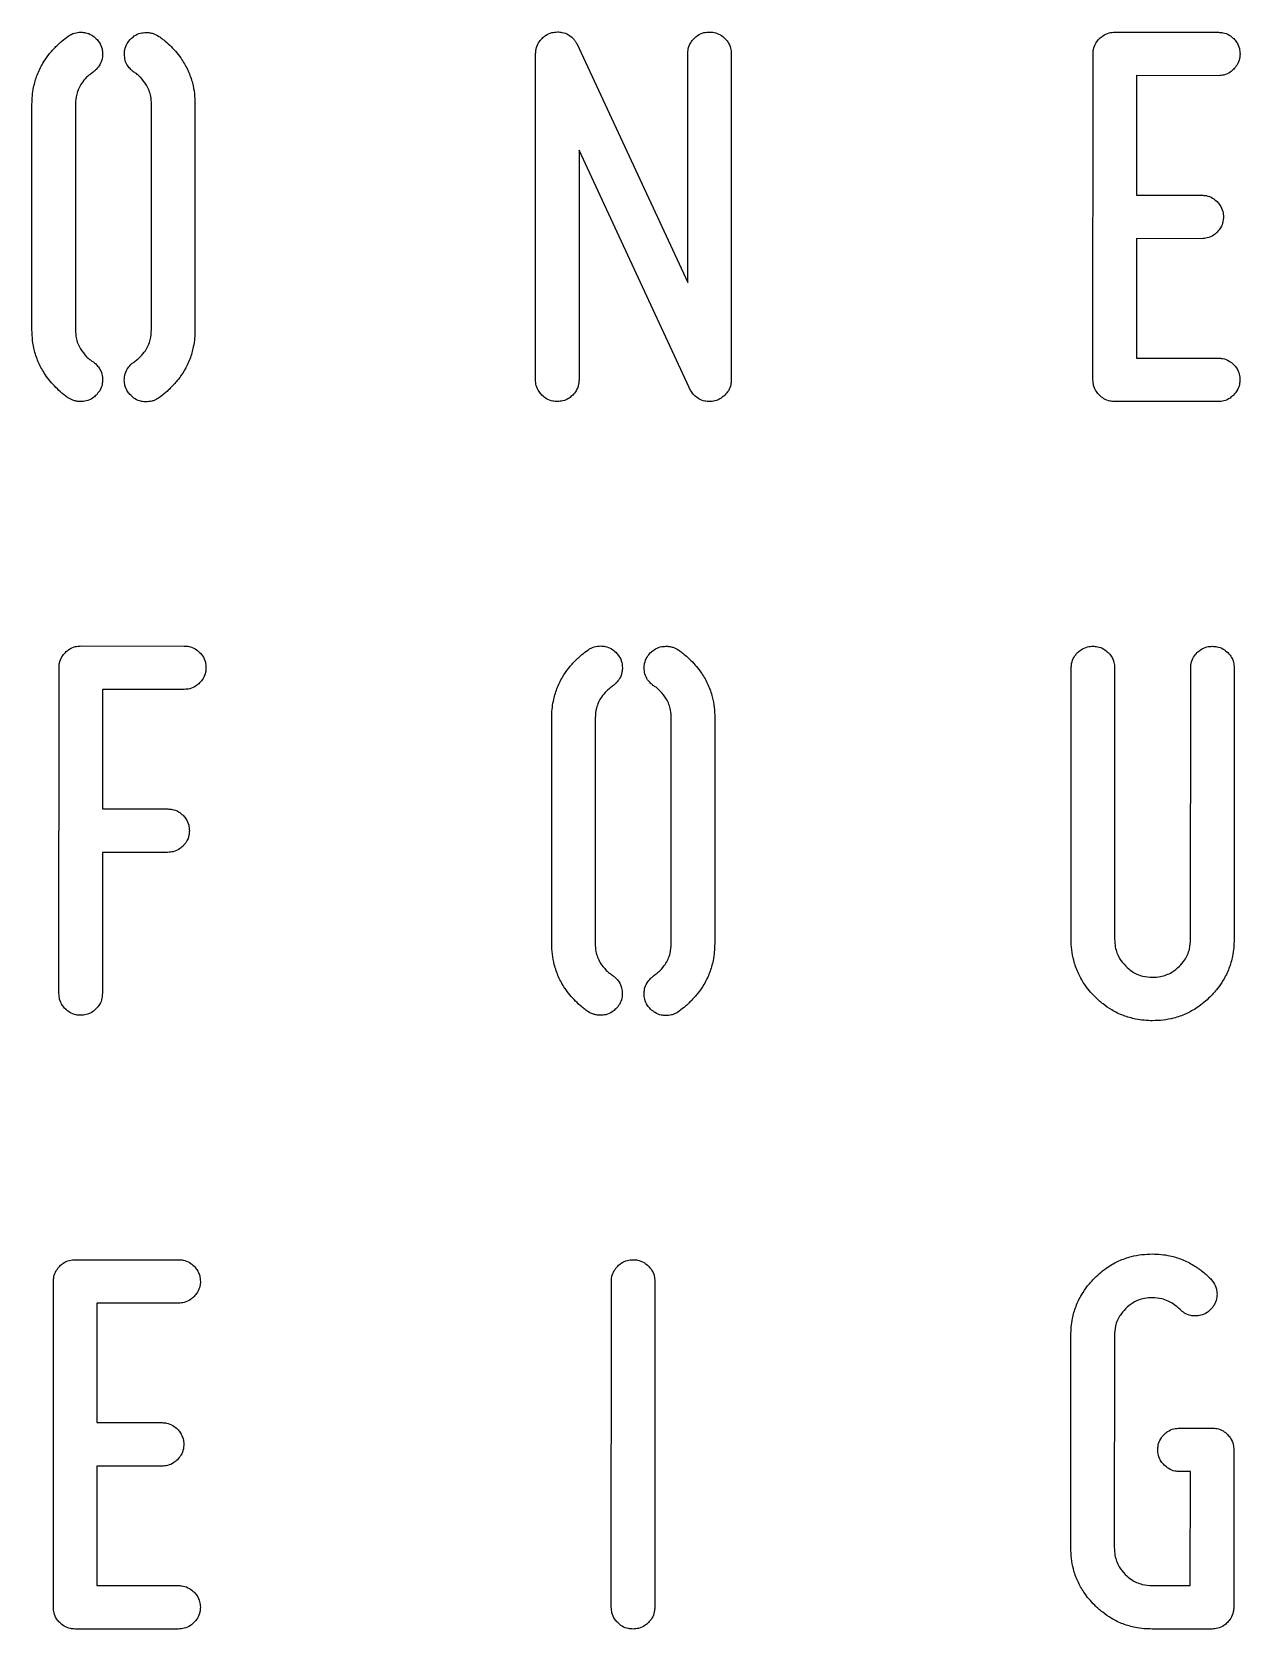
# Model space of a CAD drawing. Header units: millimetres. Extents: x 0 to 1221, y 0 to 920.
# Drawn here: x 149.7 to 289.2, y 261.3 to 445.7 of the extents above; entities that cross this region are included whole.
import ezdxf

# ---------------------------------------------------------------- set-up
doc = ezdxf.new("R2010")
doc.units = ezdxf.units.MM

msp = doc.modelspace()

# ---------------------------------------------------------------- linework, layer by layer
at = {"color": 7, "linetype": 'Continuous', "lineweight": 25}
for p, q in [((274.76, 445.71), (286.72, 445.7)), ((207.88, 405.56), (207.89, 443.23)), ((212.63, 444.42), (225.45, 416.81)), ((225.45, 416.81), (225.46, 443.23)), ((230.48, 443.22), (230.47, 405.52)), ((272.24, 405.56), (272.25, 443.2)), ((277.27, 440.69), (277.27, 426.89)), ((286.71, 440.68), (277.27, 440.69)), ((149.74, 411.33), (149.74, 437.4)), ((154.76, 437.39), (154.76, 411.33)), ((163.54, 411.33), (163.55, 437.39)), ((168.56, 437.39), (168.56, 411.32)), ((212.91, 432.09), (212.9, 405.56)), ((225.61, 404.68), (212.91, 432.09)), ((277.27, 426.89), (284.8, 426.88)), ((277.27, 421.87), (277.26, 408.07)), ((284.8, 421.86), (277.27, 421.87)), ((277.26, 408.07), (286.71, 408.06)), ((286.7, 403.04), (274.75, 403.05)), ((155.37, 374.82), (167.32, 374.81)), ((152.85, 334.67), (152.86, 372.31)), ((269.72, 340.94), (269.73, 372.28)), ((274.74, 372.28), (274.74, 340.94)), ((283.52, 340.94), (283.53, 372.27)), ((288.55, 372.27), (288.54, 340.94)), ((167.32, 369.8), (157.88, 369.8)), ((157.88, 369.8), (157.88, 356)), ((209.75, 340.44), (209.76, 366.51)), ((214.77, 366.51), (214.77, 340.44)), ((223.55, 340.44), (223.56, 366.5)), ((228.58, 366.5), (228.57, 340.44)), ((157.88, 356), (165.41, 355.99)), ((157.88, 350.98), (157.87, 334.67)), ((165.4, 350.98), (157.88, 350.98)), ((154.73, 303.93), (166.68, 303.93)), ((152.21, 263.78), (152.22, 301.42)), ((216.63, 263.78), (216.64, 301.42)), ((221.66, 301.42), (221.65, 263.78)), ((166.68, 298.91), (157.23, 298.91)), ((157.23, 298.91), (157.23, 285.11)), ((269.68, 270.65), (269.69, 295.18)), ((274.71, 295.15), (274.7, 270.68)), ((157.23, 285.11), (164.76, 285.11)), ((282.23, 284.48), (286.03, 284.48)), ((288.51, 281.97), (288.5, 263.78)), ((157.23, 280.09), (157.23, 266.29)), ((164.76, 280.09), (157.23, 280.09)), ((283.49, 279.46), (282.23, 279.46)), ((283.48, 266.29), (283.49, 279.46)), ((157.23, 266.29), (166.67, 266.29)), ((279.09, 266.29), (283.48, 266.29)), ((166.67, 261.27), (154.71, 261.27)), ((285.99, 261.27), (279.09, 261.27))]:
    msp.add_line(p, q, dxfattribs=at)
for points, knots in [([(152.51, 444.04), (152.62, 444.16), (152.86, 444.39), (153.32, 444.79), (153.68, 445.06), (153.92, 445.24)], [0, 0, 0, 0, 0.2638863, 0.5277829, 1, 1, 1, 1]), ([(153.92, 445.24), (154.04, 445.31), (154.37, 445.54), (154.89, 445.69), (155.27, 445.7), (155.39, 445.71)], [0, 0, 0, 0, 0.270603, 0.760879, 1, 1, 1, 1]), ([(155.39, 445.71), (155.57, 445.7), (156, 445.67), (156.64, 445.42), (157, 445.1), (157.16, 444.95)], [0, 0, 0, 0, 0.268155, 0.661823, 1, 1, 1, 1]), ([(157.16, 444.95), (157.28, 444.82), (157.58, 444.49), (157.86, 443.87), (157.89, 443.4), (157.9, 443.2)], [0, 0, 0, 0, 0.27124, 0.686963, 1, 1, 1, 1]), ([(160.41, 443.16), (160.42, 443.34), (160.44, 443.78), (160.69, 444.41), (161, 444.77), (161.15, 444.94)], [0, 0, 0, 0, 0.266282, 0.667615, 1, 1, 1, 1]), ([(161.15, 444.94), (161.28, 445.05), (161.6, 445.35), (162.22, 445.63), (162.7, 445.66), (162.92, 445.67)], [0, 0, 0, 0, 0.266236, 0.669736, 1, 1, 1, 1]), ([(162.92, 445.67), (163.06, 445.67), (163.33, 445.66), (163.84, 445.54), (164.18, 445.35), (164.39, 445.23)], [0, 0, 0, 0, 0.262361, 0.52487, 1, 1, 1, 1]), ([(164.39, 445.23), (164.52, 445.14), (164.77, 444.96), (165.25, 444.57), (165.58, 444.25), (165.81, 444.04)], [0, 0, 0, 0, 0.251923, 0.503846, 1, 1, 1, 1]), ([(207.89, 443.23), (207.9, 443.4), (207.93, 443.84), (208.17, 444.47), (208.49, 444.84), (208.63, 445)], [0, 0, 0, 0, 0.26628, 0.667601, 1, 1, 1, 1]), ([(208.63, 445), (208.76, 445.12), (209.09, 445.41), (209.71, 445.69), (210.19, 445.72), (210.4, 445.74)], [0, 0, 0, 0, 0.266236, 0.669736, 1, 1, 1, 1]), ([(210.4, 445.74), (210.58, 445.73), (211.03, 445.71), (211.66, 445.47), (212.03, 445.15), (212.19, 445.02)], [0, 0, 0, 0, 0.265482, 0.679431, 1, 1, 1, 1]), ([(212.19, 445.02), (212.23, 444.97), (212.32, 444.87), (212.47, 444.68), (212.57, 444.52), (212.63, 444.42)], [0, 0, 0, 0, 0.254856, 0.509717, 1, 1, 1, 1]), ([(225.46, 443.23), (225.47, 443.4), (225.49, 443.84), (225.74, 444.47), (226.05, 444.83), (226.2, 445)], [0, 0, 0, 0, 0.26628, 0.6676, 1, 1, 1, 1]), ([(226.2, 445), (226.33, 445.11), (226.65, 445.41), (227.27, 445.69), (227.75, 445.72), (227.97, 445.73)], [0, 0, 0, 0, 0.266236, 0.669735, 1, 1, 1, 1]), ([(227.97, 445.73), (228.14, 445.72), (228.58, 445.7), (229.21, 445.46), (229.58, 445.14), (229.74, 445)], [0, 0, 0, 0, 0.266276, 0.667604, 1, 1, 1, 1]), ([(229.74, 445), (229.86, 444.87), (230.15, 444.54), (230.43, 443.92), (230.46, 443.44), (230.48, 443.22)], [0, 0, 0, 0, 0.266238, 0.66974, 1, 1, 1, 1]), ([(272.25, 443.2), (272.26, 443.37), (272.29, 443.81), (272.53, 444.44), (272.85, 444.81), (272.99, 444.97)], [0, 0, 0, 0, 0.266275, 0.667601, 1, 1, 1, 1]), ([(272.99, 444.97), (273.12, 445.09), (273.45, 445.38), (274.07, 445.66), (274.55, 445.69), (274.76, 445.71)], [0, 0, 0, 0, 0.266236, 0.669736, 1, 1, 1, 1]), ([(286.72, 445.7), (286.89, 445.69), (287.33, 445.67), (287.96, 445.43), (288.32, 445.11), (288.49, 444.97)], [0, 0, 0, 0, 0.266277, 0.667604, 1, 1, 1, 1]), ([(288.49, 444.97), (288.6, 444.84), (288.9, 444.51), (289.18, 443.89), (289.21, 443.41), (289.22, 443.19)], [0, 0, 0, 0, 0.266234, 0.66973, 1, 1, 1, 1]), ([(149.74, 437.4), (149.75, 437.72), (149.77, 438.38), (149.94, 439.51), (150.3, 440.79), (150.92, 442.05), (151.66, 443.15), (152.22, 443.74), (152.51, 444.04)], [0, 0, 0, 0, 0.1321125, 0.265486, 0.4637804, 0.667853, 0.8325742, 1, 1, 1, 1]), ([(157.9, 443.2), (157.89, 443.02), (157.87, 442.59), (157.63, 441.96), (157.32, 441.6), (157.18, 441.44)], [0, 0, 0, 0, 0.267199, 0.671737, 1, 1, 1, 1]), ([(161.16, 441.41), (161.04, 441.54), (160.74, 441.84), (160.46, 442.45), (160.43, 442.93), (160.41, 443.16)], [0, 0, 0, 0, 0.273084, 0.645675, 1, 1, 1, 1]), ([(165.81, 444.04), (166.03, 443.8), (166.48, 443.33), (167.16, 442.41), (167.81, 441.25), (168.28, 439.92), (168.52, 438.62), (168.55, 437.8), (168.56, 437.39)], [0, 0, 0, 0, 0.13211, 0.265457, 0.464302, 0.668953, 0.833118, 1, 1, 1, 1]), ([(289.22, 443.19), (289.21, 443.02), (289.19, 442.58), (288.94, 441.96), (288.63, 441.6), (288.49, 441.44)], [0, 0, 0, 0, 0.2715307, 0.673325, 1, 1, 1, 1]), ([(156.8, 441.09), (156.73, 441.05), (156.6, 440.95), (156.35, 440.76), (156.17, 440.6), (156.05, 440.5)], [0, 0, 0, 0, 0.258137, 0.516277, 1, 1, 1, 1]), ([(157.18, 441.44), (157.15, 441.41), (157.08, 441.35), (156.96, 441.23), (156.86, 441.15), (156.8, 441.09)], [0, 0, 0, 0, 0.260572, 0.521146, 1, 1, 1, 1]), ([(161.79, 440.94), (161.73, 440.97), (161.6, 441.03), (161.38, 441.18), (161.25, 441.32), (161.16, 441.41)], [0, 0, 0, 0, 0.2679088, 0.535766, 1, 1, 1, 1]), ([(162.26, 440.5), (162.22, 440.54), (162.13, 440.62), (161.98, 440.77), (161.86, 440.87), (161.79, 440.94)], [0, 0, 0, 0, 0.275645, 0.551294, 1, 1, 1, 1]), ([(288.49, 441.44), (288.36, 441.32), (288.03, 441.02), (287.42, 440.73), (286.93, 440.7), (286.71, 440.68)], [0, 0, 0, 0, 0.268047, 0.666961, 1, 1, 1, 1]), ([(156.05, 440.5), (155.84, 440.27), (155.49, 439.88), (155.12, 439.2), (154.83, 438.4), (154.79, 437.78), (154.76, 437.39)], [0, 0, 0, 0, 0.264963, 0.463729, 0.668292, 1, 1, 1, 1]), ([(163.55, 437.39), (163.53, 437.7), (163.5, 438.23), (163.28, 438.97), (162.92, 439.74), (162.51, 440.21), (162.26, 440.5)], [0, 0, 0, 0, 0.264961, 0.463771, 0.668381, 1, 1, 1, 1]), ([(284.8, 426.88), (284.97, 426.87), (285.41, 426.85), (286.04, 426.61), (286.4, 426.29), (286.57, 426.15)], [0, 0, 0, 0, 0.266277, 0.667604, 1, 1, 1, 1]), ([(286.57, 426.15), (286.69, 426.02), (286.98, 425.69), (287.26, 425.07), (287.29, 424.59), (287.31, 424.37)], [0, 0, 0, 0, 0.266234, 0.66973, 1, 1, 1, 1]), ([(287.31, 424.37), (287.3, 424.2), (287.27, 423.76), (287.03, 423.13), (286.71, 422.77), (286.57, 422.6)], [0, 0, 0, 0, 0.266274, 0.667602, 1, 1, 1, 1]), ([(286.57, 422.6), (286.44, 422.48), (286.11, 422.19), (285.49, 421.91), (285.01, 421.88), (284.8, 421.86)], [0, 0, 0, 0, 0.266236, 0.669738, 1, 1, 1, 1]), ([(152.5, 404.68), (152.27, 404.92), (151.82, 405.39), (151.14, 406.31), (150.49, 407.47), (150.03, 408.8), (149.78, 410.1), (149.75, 410.92), (149.74, 411.33)], [0, 0, 0, 0, 0.13211, 0.2654574, 0.4643024, 0.6689534, 0.8331182, 1, 1, 1, 1]), ([(154.76, 411.33), (154.77, 411.02), (154.8, 410.49), (155.02, 409.75), (155.38, 408.98), (155.79, 408.51), (156.04, 408.22)], [0, 0, 0, 0, 0.264964, 0.463771, 0.668377, 1, 1, 1, 1]), ([(162.25, 408.22), (162.46, 408.45), (162.82, 408.84), (163.18, 409.52), (163.47, 410.32), (163.51, 410.94), (163.54, 411.33)], [0, 0, 0, 0, 0.264966, 0.463726, 0.668284, 1, 1, 1, 1]), ([(168.56, 411.32), (168.55, 411), (168.53, 410.34), (168.36, 409.21), (168, 407.93), (167.38, 406.67), (166.64, 405.57), (166.08, 404.98), (165.79, 404.68)], [0, 0, 0, 0, 0.132113, 0.265486, 0.46378, 0.667853, 0.832574, 1, 1, 1, 1]), ([(156.04, 408.22), (156.1, 408.17), (156.21, 408.07), (156.45, 407.87), (156.64, 407.74), (156.76, 407.66)], [0, 0, 0, 0, 0.254346, 0.508695, 1, 1, 1, 1]), ([(161.5, 407.59), (161.57, 407.65), (161.7, 407.75), (161.95, 407.96), (162.13, 408.12), (162.25, 408.22)], [0, 0, 0, 0, 0.260468, 0.520933, 1, 1, 1, 1]), ([(286.71, 408.06), (286.88, 408.05), (287.32, 408.03), (287.95, 407.79), (288.31, 407.47), (288.48, 407.33)], [0, 0, 0, 0, 0.266277, 0.667604, 1, 1, 1, 1]), ([(156.76, 407.66), (156.8, 407.63), (156.87, 407.58), (157, 407.48), (157.08, 407.4), (157.14, 407.34)], [0, 0, 0, 0, 0.271371, 0.542709, 1, 1, 1, 1]), ([(157.14, 407.34), (157.26, 407.21), (157.56, 406.88), (157.84, 406.26), (157.88, 405.77), (157.89, 405.56)], [0, 0, 0, 0, 0.268994, 0.675472, 1, 1, 1, 1]), ([(160.4, 405.52), (160.41, 405.7), (160.44, 406.14), (160.69, 406.78), (161.01, 407.15), (161.15, 407.31)], [0, 0, 0, 0, 0.269158, 0.667352, 1, 1, 1, 1]), ([(161.15, 407.31), (161.18, 407.34), (161.23, 407.39), (161.35, 407.49), (161.44, 407.55), (161.5, 407.59)], [0, 0, 0, 0, 0.253419, 0.506837, 1, 1, 1, 1]), ([(288.48, 407.33), (288.59, 407.2), (288.89, 406.87), (289.17, 406.25), (289.2, 405.77), (289.21, 405.55)], [0, 0, 0, 0, 0.266238, 0.66974, 1, 1, 1, 1]), ([(154, 403.42), (153.86, 403.52), (153.59, 403.71), (153.07, 404.11), (152.72, 404.45), (152.5, 404.68)], [0, 0, 0, 0, 0.254334, 0.508666, 1, 1, 1, 1]), ([(157.89, 405.56), (157.88, 405.38), (157.86, 404.94), (157.61, 404.31), (157.29, 403.95), (157.14, 403.78)], [0, 0, 0, 0, 0.268154, 0.661819, 1, 1, 1, 1]), ([(161.14, 403.77), (161.02, 403.9), (160.72, 404.23), (160.45, 404.85), (160.41, 405.32), (160.4, 405.52)], [0, 0, 0, 0, 0.271237, 0.686942, 1, 1, 1, 1]), ([(165.79, 404.68), (165.67, 404.55), (165.43, 404.3), (164.93, 403.86), (164.52, 403.58), (164.26, 403.39)], [0, 0, 0, 0, 0.259763, 0.519539, 1, 1, 1, 1]), ([(208.62, 403.79), (208.5, 403.92), (208.21, 404.24), (207.93, 404.86), (207.9, 405.34), (207.88, 405.56)], [0, 0, 0, 0, 0.266234, 0.66973, 1, 1, 1, 1]), ([(212.9, 405.56), (212.89, 405.38), (212.87, 404.95), (212.63, 404.31), (212.31, 403.95), (212.17, 403.79)], [0, 0, 0, 0, 0.266275, 0.667601, 1, 1, 1, 1]), ([(226.2, 403.8), (226.13, 403.87), (226, 404), (225.79, 404.29), (225.68, 404.53), (225.61, 404.68)], [0, 0, 0, 0, 0.270335, 0.540598, 1, 1, 1, 1]), ([(230.47, 405.52), (230.46, 405.35), (230.44, 404.92), (230.2, 404.31), (229.89, 403.96), (229.75, 403.8)], [0, 0, 0, 0, 0.267546, 0.667425, 1, 1, 1, 1]), ([(272.98, 403.79), (272.86, 403.92), (272.57, 404.24), (272.29, 404.86), (272.26, 405.34), (272.24, 405.56)], [0, 0, 0, 0, 0.266234, 0.669729, 1, 1, 1, 1]), ([(289.21, 405.55), (289.2, 405.38), (289.18, 404.94), (288.93, 404.32), (288.62, 403.96), (288.48, 403.8)], [0, 0, 0, 0, 0.2715254, 0.673324, 1, 1, 1, 1]), ([(155.38, 403.05), (155.25, 403.05), (155, 403.06), (154.53, 403.16), (154.21, 403.32), (154, 403.42)], [0, 0, 0, 0, 0.26086, 0.521826, 1, 1, 1, 1]), ([(157.14, 403.78), (157.01, 403.67), (156.67, 403.37), (156.06, 403.09), (155.58, 403.06), (155.38, 403.05)], [0, 0, 0, 0, 0.271236, 0.686943, 1, 1, 1, 1]), ([(162.91, 403.01), (162.73, 403.02), (162.3, 403.05), (161.66, 403.3), (161.3, 403.62), (161.14, 403.77)], [0, 0, 0, 0, 0.268155, 0.661823, 1, 1, 1, 1]), ([(164.26, 403.39), (164.15, 403.33), (163.93, 403.2), (163.48, 403.05), (163.13, 403.03), (162.91, 403.01)], [0, 0, 0, 0, 0.266426, 0.532883, 1, 1, 1, 1]), ([(210.39, 403.05), (210.22, 403.06), (209.78, 403.08), (209.15, 403.32), (208.79, 403.64), (208.62, 403.79)], [0, 0, 0, 0, 0.266276, 0.667604, 1, 1, 1, 1]), ([(212.17, 403.79), (212.04, 403.67), (211.71, 403.37), (211.09, 403.1), (210.61, 403.06), (210.39, 403.05)], [0, 0, 0, 0, 0.266236, 0.669736, 1, 1, 1, 1]), ([(227.96, 403.04), (227.78, 403.05), (227.35, 403.08), (226.72, 403.32), (226.37, 403.64), (226.2, 403.8)], [0, 0, 0, 0, 0.272776, 0.656946, 1, 1, 1, 1]), ([(229.75, 403.8), (229.61, 403.68), (229.28, 403.38), (228.66, 403.09), (228.17, 403.06), (227.96, 403.04)], [0, 0, 0, 0, 0.26899, 0.675473, 1, 1, 1, 1]), ([(274.75, 403.05), (274.58, 403.06), (274.14, 403.08), (273.51, 403.32), (273.15, 403.64), (272.98, 403.79)], [0, 0, 0, 0, 0.266276, 0.667604, 1, 1, 1, 1]), ([(288.48, 403.8), (288.35, 403.68), (288.02, 403.38), (287.41, 403.09), (286.92, 403.06), (286.7, 403.04)], [0, 0, 0, 0, 0.268047, 0.666961, 1, 1, 1, 1]), ([(153.6, 374.08), (153.73, 374.2), (154.06, 374.49), (154.67, 374.77), (155.16, 374.8), (155.37, 374.82)], [0, 0, 0, 0, 0.266236, 0.669738, 1, 1, 1, 1]), ([(167.32, 374.81), (167.5, 374.8), (167.94, 374.78), (168.57, 374.54), (168.93, 374.22), (169.1, 374.08)], [0, 0, 0, 0, 0.266277, 0.667604, 1, 1, 1, 1]), ([(213.93, 374.35), (214.05, 374.43), (214.38, 374.65), (214.9, 374.8), (215.28, 374.81), (215.4, 374.82)], [0, 0, 0, 0, 0.270602, 0.760882, 1, 1, 1, 1]), ([(215.4, 374.82), (215.58, 374.81), (216.02, 374.78), (216.65, 374.54), (217.01, 374.21), (217.18, 374.06)], [0, 0, 0, 0, 0.268155, 0.661824, 1, 1, 1, 1]), ([(221.16, 374.05), (221.29, 374.16), (221.62, 374.46), (222.23, 374.74), (222.72, 374.77), (222.93, 374.78)], [0, 0, 0, 0, 0.266236, 0.669738, 1, 1, 1, 1]), ([(222.93, 374.78), (223.07, 374.78), (223.34, 374.77), (223.85, 374.65), (224.19, 374.47), (224.41, 374.34)], [0, 0, 0, 0, 0.2623613, 0.5248701, 1, 1, 1, 1]), ([(270.46, 374.05), (270.59, 374.17), (270.92, 374.46), (271.54, 374.74), (272.02, 374.77), (272.24, 374.79)], [0, 0, 0, 0, 0.266236, 0.669738, 1, 1, 1, 1]), ([(272.24, 374.79), (272.41, 374.78), (272.85, 374.75), (273.48, 374.51), (273.84, 374.19), (274.01, 374.05)], [0, 0, 0, 0, 0.266276, 0.667604, 1, 1, 1, 1]), ([(284.27, 374.05), (284.4, 374.16), (284.72, 374.46), (285.34, 374.74), (285.82, 374.77), (286.04, 374.78)], [0, 0, 0, 0, 0.266236, 0.669738, 1, 1, 1, 1]), ([(286.04, 374.78), (286.21, 374.77), (286.65, 374.75), (287.28, 374.51), (287.64, 374.19), (287.81, 374.05)], [0, 0, 0, 0, 0.266277, 0.667604, 1, 1, 1, 1]), ([(152.86, 372.31), (152.87, 372.48), (152.9, 372.92), (153.14, 373.55), (153.46, 373.92), (153.6, 374.08)], [0, 0, 0, 0, 0.266274, 0.667602, 1, 1, 1, 1]), ([(169.1, 374.08), (169.21, 373.95), (169.51, 373.62), (169.79, 373), (169.82, 372.52), (169.83, 372.3)], [0, 0, 0, 0, 0.266234, 0.669729, 1, 1, 1, 1]), ([(209.76, 366.51), (209.76, 366.83), (209.78, 367.49), (209.95, 368.62), (210.31, 369.9), (210.93, 371.16), (211.67, 372.26), (212.24, 372.85), (212.52, 373.16)], [0, 0, 0, 0, 0.132112, 0.265484, 0.463778, 0.66785, 0.832573, 1, 1, 1, 1]), ([(212.52, 373.16), (212.63, 373.27), (212.87, 373.5), (213.33, 373.9), (213.7, 374.17), (213.93, 374.35)], [0, 0, 0, 0, 0.263887, 0.527783, 1, 1, 1, 1]), ([(217.18, 374.06), (217.29, 373.93), (217.59, 373.6), (217.87, 372.99), (217.9, 372.51), (217.91, 372.31)], [0, 0, 0, 0, 0.271232, 0.686932, 1, 1, 1, 1]), ([(220.42, 372.28), (220.43, 372.45), (220.46, 372.89), (220.7, 373.52), (221.02, 373.88), (221.16, 374.05)], [0, 0, 0, 0, 0.266275, 0.667601, 1, 1, 1, 1]), ([(224.41, 374.34), (224.53, 374.25), (224.78, 374.07), (225.26, 373.68), (225.6, 373.36), (225.82, 373.15)], [0, 0, 0, 0, 0.251924, 0.503847, 1, 1, 1, 1]), ([(225.82, 373.15), (226.04, 372.92), (226.49, 372.44), (227.18, 371.52), (227.83, 370.36), (228.29, 369.03), (228.54, 367.73), (228.56, 366.91), (228.58, 366.5)], [0, 0, 0, 0, 0.132109, 0.2654554, 0.4642974, 0.6689452, 0.833114, 1, 1, 1, 1]), ([(269.73, 372.28), (269.74, 372.45), (269.76, 372.89), (270, 373.52), (270.32, 373.89), (270.46, 374.05)], [0, 0, 0, 0, 0.266274, 0.667602, 1, 1, 1, 1]), ([(274.01, 374.05), (274.12, 373.92), (274.42, 373.59), (274.7, 372.98), (274.73, 372.49), (274.74, 372.28)], [0, 0, 0, 0, 0.266234, 0.669729, 1, 1, 1, 1]), ([(283.53, 372.27), (283.54, 372.45), (283.56, 372.89), (283.8, 373.52), (284.12, 373.88), (284.27, 374.05)], [0, 0, 0, 0, 0.266275, 0.667601, 1, 1, 1, 1]), ([(287.81, 374.05), (287.93, 373.92), (288.22, 373.59), (288.5, 372.97), (288.53, 372.49), (288.55, 372.27)], [0, 0, 0, 0, 0.266234, 0.669729, 1, 1, 1, 1]), ([(169.83, 372.3), (169.82, 372.13), (169.8, 371.69), (169.55, 371.07), (169.23, 370.71), (169.09, 370.55)], [0, 0, 0, 0, 0.271531, 0.673324, 1, 1, 1, 1]), ([(217.91, 372.31), (217.9, 372.13), (217.88, 371.7), (217.65, 371.07), (217.33, 370.71), (217.19, 370.55)], [0, 0, 0, 0, 0.267199, 0.671738, 1, 1, 1, 1]), ([(221.17, 370.52), (221.05, 370.65), (220.76, 370.95), (220.47, 371.57), (220.44, 372.04), (220.42, 372.28)], [0, 0, 0, 0, 0.273084, 0.645674, 1, 1, 1, 1]), ([(169.09, 370.55), (168.96, 370.43), (168.64, 370.13), (168.02, 369.84), (167.54, 369.81), (167.32, 369.8)], [0, 0, 0, 0, 0.268047, 0.666962, 1, 1, 1, 1]), ([(216.06, 369.61), (215.86, 369.38), (215.5, 368.99), (215.13, 368.31), (214.84, 367.51), (214.8, 366.89), (214.77, 366.51)], [0, 0, 0, 0, 0.264963, 0.463729, 0.668292, 1, 1, 1, 1]), ([(216.81, 370.21), (216.75, 370.16), (216.61, 370.06), (216.36, 369.87), (216.18, 369.71), (216.06, 369.61)], [0, 0, 0, 0, 0.258136, 0.516276, 1, 1, 1, 1]), ([(217.19, 370.55), (217.16, 370.52), (217.1, 370.46), (216.97, 370.34), (216.88, 370.26), (216.81, 370.21)], [0, 0, 0, 0, 0.260573, 0.521147, 1, 1, 1, 1]), ([(221.8, 370.05), (221.74, 370.08), (221.61, 370.14), (221.4, 370.29), (221.26, 370.43), (221.17, 370.52)], [0, 0, 0, 0, 0.2679099, 0.5357681, 1, 1, 1, 1]), ([(222.27, 369.61), (222.23, 369.65), (222.15, 369.73), (221.99, 369.88), (221.87, 369.98), (221.8, 370.05)], [0, 0, 0, 0, 0.275645, 0.551294, 1, 1, 1, 1]), ([(223.56, 366.5), (223.54, 366.81), (223.52, 367.34), (223.3, 368.08), (222.94, 368.86), (222.53, 369.32), (222.27, 369.61)], [0, 0, 0, 0, 0.264961, 0.463771, 0.668381, 1, 1, 1, 1]), ([(165.41, 355.99), (165.58, 355.98), (166.02, 355.96), (166.65, 355.72), (167.01, 355.4), (167.18, 355.26)], [0, 0, 0, 0, 0.266276, 0.667604, 1, 1, 1, 1]), ([(167.18, 355.26), (167.29, 355.13), (167.59, 354.8), (167.87, 354.18), (167.9, 353.7), (167.91, 353.48)], [0, 0, 0, 0, 0.266241, 0.669761, 1, 1, 1, 1]), ([(167.91, 353.48), (167.9, 353.31), (167.88, 352.87), (167.64, 352.24), (167.32, 351.88), (167.18, 351.71)], [0, 0, 0, 0, 0.266274, 0.667602, 1, 1, 1, 1]), ([(167.18, 351.71), (167.05, 351.6), (166.72, 351.3), (166.1, 351.02), (165.62, 350.99), (165.4, 350.98)], [0, 0, 0, 0, 0.266236, 0.669736, 1, 1, 1, 1]), ([(212.51, 333.79), (212.28, 334.03), (211.83, 334.5), (211.15, 335.42), (210.5, 336.58), (210.04, 337.91), (209.79, 339.21), (209.76, 340.03), (209.75, 340.44)], [0, 0, 0, 0, 0.13211, 0.265457, 0.464302, 0.668953, 0.833118, 1, 1, 1, 1]), ([(214.77, 340.44), (214.78, 340.13), (214.81, 339.6), (215.03, 338.86), (215.39, 338.09), (215.8, 337.62), (216.05, 337.33)], [0, 0, 0, 0, 0.264964, 0.463771, 0.668377, 1, 1, 1, 1]), ([(222.26, 337.33), (222.47, 337.56), (222.83, 337.96), (223.2, 338.63), (223.49, 339.43), (223.53, 340.05), (223.55, 340.44)], [0, 0, 0, 0, 0.264966, 0.463726, 0.668284, 1, 1, 1, 1]), ([(228.57, 340.44), (228.56, 340.11), (228.54, 339.46), (228.37, 338.32), (228.01, 337.05), (227.4, 335.78), (226.65, 334.69), (226.09, 334.09), (225.81, 333.79)], [0, 0, 0, 0, 0.132112, 0.265486, 0.46378, 0.667853, 0.832574, 1, 1, 1, 1]), ([(272.48, 334.29), (272.25, 334.53), (271.8, 335), (271.12, 335.92), (270.47, 337.08), (270.01, 338.41), (269.76, 339.71), (269.73, 340.53), (269.72, 340.94)], [0, 0, 0, 0, 0.13211, 0.265457, 0.464302, 0.668953, 0.833118, 1, 1, 1, 1]), ([(274.74, 340.94), (274.75, 340.64), (274.78, 340.1), (275, 339.36), (275.36, 338.59), (275.77, 338.12), (276.02, 337.84)], [0, 0, 0, 0, 0.2649639, 0.4637706, 0.6683774, 1, 1, 1, 1]), ([(282.23, 337.83), (282.44, 338.06), (282.8, 338.46), (283.17, 339.14), (283.46, 339.94), (283.49, 340.56), (283.52, 340.94)], [0, 0, 0, 0, 0.264966, 0.463726, 0.668284, 1, 1, 1, 1]), ([(288.54, 340.94), (288.53, 340.61), (288.51, 339.96), (288.34, 338.82), (287.98, 337.55), (287.37, 336.28), (286.62, 335.19), (286.06, 334.59), (285.78, 334.29)], [0, 0, 0, 0, 0.132113, 0.265486, 0.46378, 0.667853, 0.832574, 1, 1, 1, 1]), ([(276.02, 337.84), (276.25, 337.63), (276.65, 337.27), (277.32, 336.9), (278.12, 336.61), (278.74, 336.57), (279.13, 336.55)], [0, 0, 0, 0, 0.264964, 0.463726, 0.668286, 1, 1, 1, 1]), ([(279.13, 336.55), (279.43, 336.56), (279.97, 336.59), (280.71, 336.81), (281.48, 337.17), (281.94, 337.58), (282.23, 337.83)], [0, 0, 0, 0, 0.264962, 0.463769, 0.668375, 1, 1, 1, 1]), ([(216.05, 337.33), (216.11, 337.28), (216.23, 337.18), (216.46, 336.99), (216.65, 336.86), (216.77, 336.77)], [0, 0, 0, 0, 0.254347, 0.508696, 1, 1, 1, 1]), ([(216.77, 336.77), (216.81, 336.74), (216.88, 336.69), (217.01, 336.59), (217.1, 336.51), (217.15, 336.46)], [0, 0, 0, 0, 0.271374, 0.542714, 1, 1, 1, 1]), ([(217.15, 336.46), (217.27, 336.32), (217.57, 335.99), (217.85, 335.37), (217.89, 334.88), (217.9, 334.67)], [0, 0, 0, 0, 0.268994, 0.675473, 1, 1, 1, 1]), ([(220.41, 334.64), (220.42, 334.81), (220.45, 335.26), (220.7, 335.89), (221.02, 336.26), (221.17, 336.42)], [0, 0, 0, 0, 0.269158, 0.667351, 1, 1, 1, 1]), ([(221.17, 336.42), (221.19, 336.45), (221.25, 336.5), (221.36, 336.6), (221.45, 336.66), (221.51, 336.71)], [0, 0, 0, 0, 0.2534201, 0.5068392, 1, 1, 1, 1]), ([(221.51, 336.71), (221.58, 336.76), (221.71, 336.86), (221.97, 337.07), (222.15, 337.23), (222.26, 337.33)], [0, 0, 0, 0, 0.260468, 0.520932, 1, 1, 1, 1]), ([(153.59, 332.9), (153.47, 333.03), (153.18, 333.35), (152.9, 333.97), (152.87, 334.45), (152.85, 334.67)], [0, 0, 0, 0, 0.266234, 0.66973, 1, 1, 1, 1]), ([(157.87, 334.67), (157.86, 334.49), (157.84, 334.06), (157.6, 333.42), (157.28, 333.06), (157.13, 332.9)], [0, 0, 0, 0, 0.266274, 0.667602, 1, 1, 1, 1]), ([(217.9, 334.67), (217.89, 334.49), (217.87, 334.06), (217.62, 333.42), (217.3, 333.06), (217.15, 332.9)], [0, 0, 0, 0, 0.268153, 0.66182, 1, 1, 1, 1]), ([(221.15, 332.88), (221.03, 333.01), (220.74, 333.35), (220.46, 333.96), (220.43, 334.43), (220.41, 334.64)], [0, 0, 0, 0, 0.271238, 0.686942, 1, 1, 1, 1]), ([(279.13, 331.53), (278.8, 331.54), (278.14, 331.56), (277.01, 331.73), (275.73, 332.09), (274.47, 332.7), (273.38, 333.45), (272.78, 334.01), (272.48, 334.29)], [0, 0, 0, 0, 0.132112, 0.265485, 0.463781, 0.667855, 0.832575, 1, 1, 1, 1]), ([(285.78, 334.29), (285.54, 334.06), (285.06, 333.61), (284.14, 332.93), (282.98, 332.28), (281.66, 331.82), (280.35, 331.57), (279.54, 331.54), (279.13, 331.53)], [0, 0, 0, 0, 0.132109, 0.265456, 0.464302, 0.668953, 0.833118, 1, 1, 1, 1]), ([(155.36, 332.16), (155.19, 332.17), (154.75, 332.19), (154.12, 332.43), (153.75, 332.75), (153.59, 332.9)], [0, 0, 0, 0, 0.266277, 0.667604, 1, 1, 1, 1]), ([(157.13, 332.9), (157, 332.78), (156.68, 332.48), (156.06, 332.21), (155.58, 332.17), (155.36, 332.16)], [0, 0, 0, 0, 0.266235, 0.669735, 1, 1, 1, 1]), ([(214.01, 332.54), (213.87, 332.63), (213.6, 332.82), (213.08, 333.22), (212.74, 333.56), (212.51, 333.79)], [0, 0, 0, 0, 0.254334, 0.508666, 1, 1, 1, 1]), ([(215.39, 332.16), (215.27, 332.16), (215.02, 332.17), (214.54, 332.27), (214.22, 332.43), (214.01, 332.54)], [0, 0, 0, 0, 0.2608601, 0.5218267, 1, 1, 1, 1]), ([(217.15, 332.9), (217.02, 332.78), (216.68, 332.48), (216.07, 332.2), (215.6, 332.17), (215.39, 332.16)], [0, 0, 0, 0, 0.271236, 0.686945, 1, 1, 1, 1]), ([(222.92, 332.13), (222.74, 332.14), (222.31, 332.16), (221.68, 332.41), (221.32, 332.73), (221.15, 332.88)], [0, 0, 0, 0, 0.268155, 0.661824, 1, 1, 1, 1]), ([(224.27, 332.5), (224.16, 332.44), (223.94, 332.31), (223.49, 332.16), (223.14, 332.14), (222.92, 332.13)], [0, 0, 0, 0, 0.266428, 0.532885, 1, 1, 1, 1]), ([(225.81, 333.79), (225.68, 333.66), (225.44, 333.42), (224.94, 332.97), (224.53, 332.69), (224.27, 332.5)], [0, 0, 0, 0, 0.259763, 0.519539, 1, 1, 1, 1]), ([(272.45, 301.83), (272.69, 302.05), (273.16, 302.5), (274.08, 303.19), (275.24, 303.84), (276.57, 304.3), (277.87, 304.55), (278.69, 304.57), (279.1, 304.59)], [0, 0, 0, 0, 0.13211, 0.265457, 0.464302, 0.668952, 0.833117, 1, 1, 1, 1]), ([(279.1, 304.59), (279.44, 304.58), (280.12, 304.56), (281.28, 304.37), (282.56, 303.98), (283.82, 303.34), (284.93, 302.57), (285.54, 301.99), (285.85, 301.7)], [0, 0, 0, 0, 0.1348039, 0.271112, 0.465161, 0.6648088, 0.8311053, 1, 1, 1, 1]), ([(152.22, 301.42), (152.23, 301.59), (152.25, 302.03), (152.49, 302.66), (152.81, 303.03), (152.95, 303.19)], [0, 0, 0, 0, 0.266275, 0.667601, 1, 1, 1, 1]), ([(152.95, 303.19), (153.08, 303.31), (153.41, 303.6), (154.03, 303.88), (154.51, 303.91), (154.73, 303.93)], [0, 0, 0, 0, 0.266236, 0.669736, 1, 1, 1, 1]), ([(166.68, 303.93), (166.85, 303.92), (167.29, 303.89), (167.92, 303.65), (168.28, 303.33), (168.45, 303.19)], [0, 0, 0, 0, 0.266277, 0.667604, 1, 1, 1, 1]), ([(168.45, 303.19), (168.57, 303.06), (168.86, 302.73), (169.14, 302.11), (169.17, 301.63), (169.19, 301.42)], [0, 0, 0, 0, 0.266234, 0.66973, 1, 1, 1, 1]), ([(216.64, 301.42), (216.65, 301.59), (216.67, 302.03), (216.91, 302.66), (217.23, 303.03), (217.38, 303.19)], [0, 0, 0, 0, 0.266274, 0.667602, 1, 1, 1, 1]), ([(217.38, 303.19), (217.51, 303.31), (217.83, 303.6), (218.45, 303.88), (218.93, 303.91), (219.15, 303.93)], [0, 0, 0, 0, 0.266236, 0.669738, 1, 1, 1, 1]), ([(219.15, 303.93), (219.32, 303.92), (219.76, 303.89), (220.39, 303.65), (220.76, 303.33), (220.92, 303.19)], [0, 0, 0, 0, 0.266276, 0.667604, 1, 1, 1, 1]), ([(220.92, 303.19), (221.04, 303.06), (221.33, 302.73), (221.61, 302.12), (221.64, 301.63), (221.66, 301.42)], [0, 0, 0, 0, 0.266234, 0.669729, 1, 1, 1, 1]), ([(169.19, 301.42), (169.18, 301.24), (169.15, 300.8), (168.9, 300.18), (168.59, 299.82), (168.45, 299.66)], [0, 0, 0, 0, 0.271531, 0.673325, 1, 1, 1, 1]), ([(269.69, 295.18), (269.7, 295.5), (269.72, 296.16), (269.88, 297.29), (270.25, 298.57), (270.86, 299.83), (271.61, 300.93), (272.17, 301.53), (272.45, 301.83)], [0, 0, 0, 0, 0.132113, 0.265486, 0.46378, 0.667853, 0.832574, 1, 1, 1, 1]), ([(285.85, 301.7), (285.96, 301.57), (286.25, 301.23), (286.52, 300.62), (286.55, 300.14), (286.57, 299.94)], [0, 0, 0, 0, 0.269464, 0.690277, 1, 1, 1, 1]), ([(168.45, 299.66), (168.32, 299.54), (167.99, 299.24), (167.38, 298.96), (166.9, 298.92), (166.68, 298.91)], [0, 0, 0, 0, 0.268047, 0.666961, 1, 1, 1, 1]), ([(279.1, 299.54), (278.79, 299.52), (278.25, 299.49), (277.5, 299.28), (276.73, 298.92), (276.27, 298.5), (275.98, 298.25)], [0, 0, 0, 0, 0.268233, 0.466882, 0.671355, 1, 1, 1, 1]), ([(282.3, 298.19), (282.06, 298.4), (281.63, 298.78), (280.91, 299.18), (280.09, 299.47), (279.47, 299.51), (279.1, 299.54)], [0, 0, 0, 0, 0.272141, 0.478453, 0.690876, 1, 1, 1, 1]), ([(286.57, 299.94), (286.56, 299.77), (286.53, 299.33), (286.29, 298.7), (285.97, 298.33), (285.83, 298.17)], [0, 0, 0, 0, 0.266279, 0.667601, 1, 1, 1, 1]), ([(275.98, 298.25), (275.78, 298.02), (275.42, 297.62), (275.05, 296.94), (274.77, 296.14), (274.73, 295.52), (274.71, 295.15)], [0, 0, 0, 0, 0.265557, 0.465587, 0.671441, 1, 1, 1, 1]), ([(284.06, 297.43), (283.88, 297.44), (283.45, 297.47), (282.81, 297.7), (282.46, 298.03), (282.3, 298.19)], [0, 0, 0, 0, 0.272775, 0.656947, 1, 1, 1, 1]), ([(285.83, 298.17), (285.7, 298.05), (285.37, 297.76), (284.75, 297.48), (284.27, 297.45), (284.06, 297.43)], [0, 0, 0, 0, 0.266235, 0.669735, 1, 1, 1, 1]), ([(164.76, 285.11), (164.93, 285.1), (165.37, 285.07), (166, 284.83), (166.37, 284.51), (166.53, 284.37)], [0, 0, 0, 0, 0.266277, 0.667604, 1, 1, 1, 1]), ([(166.53, 284.37), (166.65, 284.24), (166.94, 283.91), (167.22, 283.29), (167.25, 282.81), (167.27, 282.6)], [0, 0, 0, 0, 0.266234, 0.66973, 1, 1, 1, 1]), ([(280.46, 283.74), (280.59, 283.86), (280.92, 284.15), (281.53, 284.43), (282.02, 284.46), (282.23, 284.48)], [0, 0, 0, 0, 0.266236, 0.669738, 1, 1, 1, 1]), ([(286.03, 284.48), (286.2, 284.47), (286.63, 284.45), (287.26, 284.21), (287.62, 283.89), (287.78, 283.74)], [0, 0, 0, 0, 0.266205, 0.663029, 1, 1, 1, 1]), ([(167.27, 282.6), (167.26, 282.42), (167.23, 281.98), (166.99, 281.35), (166.67, 280.99), (166.53, 280.82)], [0, 0, 0, 0, 0.266274, 0.667602, 1, 1, 1, 1]), ([(279.72, 281.97), (279.73, 282.15), (279.76, 282.58), (280, 283.22), (280.32, 283.58), (280.46, 283.74)], [0, 0, 0, 0, 0.26628, 0.6676, 1, 1, 1, 1]), ([(287.78, 283.74), (287.9, 283.61), (288.19, 283.28), (288.46, 282.66), (288.49, 282.18), (288.51, 281.97)], [0, 0, 0, 0, 0.265377, 0.673606, 1, 1, 1, 1]), ([(166.53, 280.82), (166.4, 280.71), (166.07, 280.41), (165.46, 280.13), (164.97, 280.1), (164.76, 280.09)], [0, 0, 0, 0, 0.266236, 0.669738, 1, 1, 1, 1]), ([(280.46, 280.21), (280.34, 280.35), (280.05, 280.68), (279.77, 281.29), (279.74, 281.77), (279.72, 281.97)], [0, 0, 0, 0, 0.2712401, 0.6869633, 1, 1, 1, 1]), ([(282.23, 279.46), (282.06, 279.47), (281.62, 279.5), (280.99, 279.74), (280.63, 280.07), (280.46, 280.21)], [0, 0, 0, 0, 0.268155, 0.661824, 1, 1, 1, 1]), ([(272.44, 264.02), (272.22, 264.25), (271.77, 264.72), (271.08, 265.64), (270.44, 266.79), (269.97, 268.11), (269.72, 269.42), (269.7, 270.24), (269.68, 270.65)], [0, 0, 0, 0, 0.131974, 0.265199, 0.463031, 0.666636, 0.831927, 1, 1, 1, 1]), ([(274.7, 270.68), (274.72, 270.37), (274.74, 269.84), (274.96, 269.09), (275.32, 268.32), (275.72, 267.86), (275.97, 267.57)], [0, 0, 0, 0, 0.265513, 0.466521, 0.673403, 1, 1, 1, 1]), ([(275.97, 267.57), (276.2, 267.36), (276.6, 267), (277.28, 266.64), (278.08, 266.35), (278.7, 266.31), (279.09, 266.29)], [0, 0, 0, 0, 0.2683916, 0.4636494, 0.6645662, 1, 1, 1, 1]), ([(166.67, 266.29), (166.84, 266.28), (167.28, 266.25), (167.91, 266.01), (168.27, 265.69), (168.44, 265.55)], [0, 0, 0, 0, 0.266277, 0.667604, 1, 1, 1, 1]), ([(168.44, 265.55), (168.56, 265.42), (168.85, 265.09), (169.13, 264.47), (169.16, 263.99), (169.18, 263.78)], [0, 0, 0, 0, 0.266238, 0.66974, 1, 1, 1, 1]), ([(279.09, 261.27), (278.77, 261.28), (278.11, 261.29), (276.98, 261.46), (275.7, 261.82), (274.43, 262.44), (273.34, 263.18), (272.74, 263.74), (272.44, 264.02)], [0, 0, 0, 0, 0.131872, 0.264982, 0.464334, 0.6695, 0.83342, 1, 1, 1, 1]), ([(152.94, 262.01), (152.83, 262.14), (152.53, 262.46), (152.25, 263.08), (152.22, 263.56), (152.21, 263.78)], [0, 0, 0, 0, 0.266234, 0.669729, 1, 1, 1, 1]), ([(154.71, 261.27), (154.54, 261.28), (154.1, 261.3), (153.47, 261.55), (153.11, 261.86), (152.94, 262.01)], [0, 0, 0, 0, 0.266276, 0.667604, 1, 1, 1, 1]), ([(168.44, 262.02), (168.31, 261.9), (167.98, 261.6), (167.37, 261.32), (166.88, 261.28), (166.67, 261.27)], [0, 0, 0, 0, 0.268047, 0.666961, 1, 1, 1, 1]), ([(169.18, 263.78), (169.16, 263.6), (169.14, 263.16), (168.89, 262.54), (168.58, 262.18), (168.44, 262.02)], [0, 0, 0, 0, 0.2715254, 0.673324, 1, 1, 1, 1]), ([(217.37, 262.01), (217.25, 262.14), (216.95, 262.46), (216.68, 263.08), (216.64, 263.56), (216.63, 263.78)], [0, 0, 0, 0, 0.266234, 0.66973, 1, 1, 1, 1]), ([(219.14, 261.27), (218.96, 261.28), (218.53, 261.3), (217.89, 261.54), (217.53, 261.86), (217.37, 262.01)], [0, 0, 0, 0, 0.266277, 0.667604, 1, 1, 1, 1]), ([(220.91, 262.01), (220.78, 261.89), (220.45, 261.6), (219.84, 261.32), (219.35, 261.28), (219.14, 261.27)], [0, 0, 0, 0, 0.266236, 0.669736, 1, 1, 1, 1]), ([(221.65, 263.78), (221.64, 263.6), (221.61, 263.17), (221.37, 262.53), (221.05, 262.17), (220.91, 262.01)], [0, 0, 0, 0, 0.266275, 0.667601, 1, 1, 1, 1]), ([(287.76, 262.02), (287.63, 261.9), (287.31, 261.6), (286.69, 261.32), (286.21, 261.28), (285.99, 261.27)], [0, 0, 0, 0, 0.268047, 0.666961, 1, 1, 1, 1]), ([(288.5, 263.78), (288.49, 263.6), (288.46, 263.16), (288.21, 262.54), (287.9, 262.18), (287.76, 262.02)], [0, 0, 0, 0, 0.271525, 0.673324, 1, 1, 1, 1])]:
    msp.add_open_spline(points, degree=3, knots=knots, dxfattribs=at)

doc.saveas('drawing.dxf')
